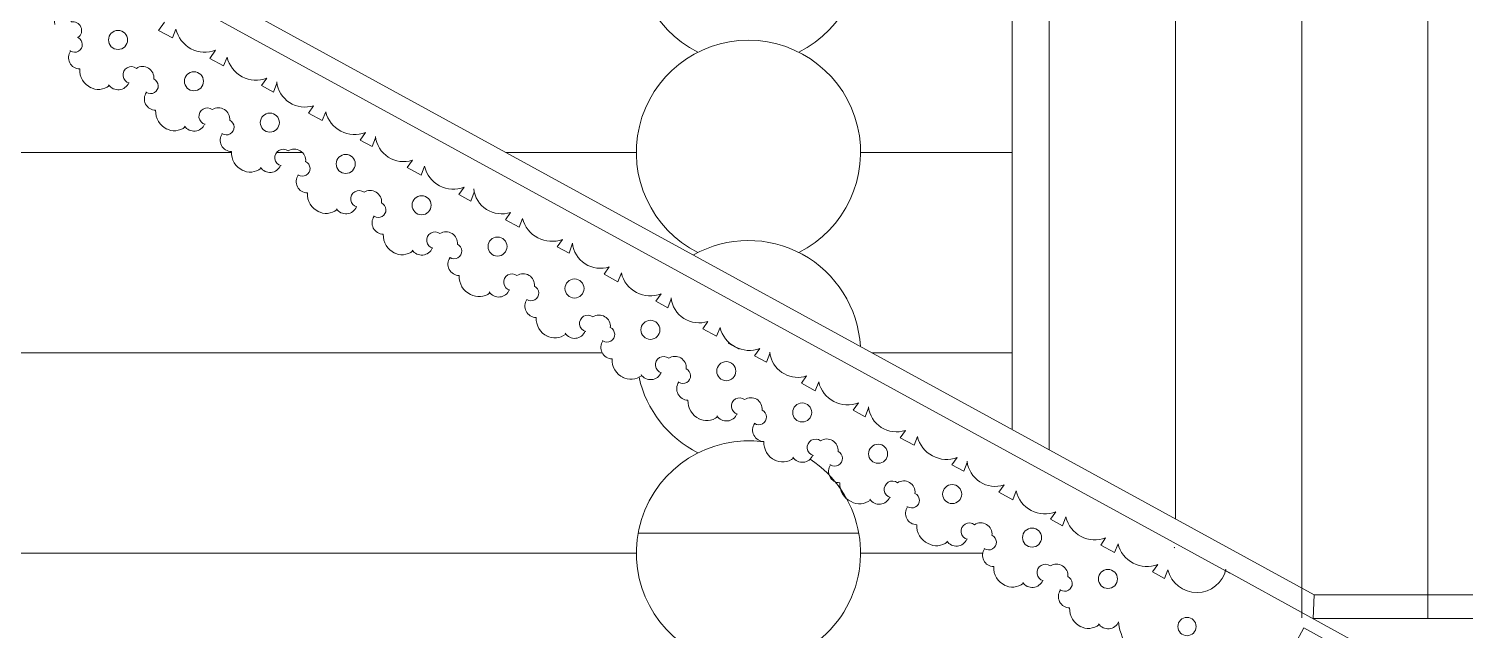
# Model space of a CAD drawing. Header units: millimetres. Extents: x 2399 to 111977, y 1313 to 59551.
# Drawn here: x 74309 to 77192, y 36641 to 37848 of the extents above; entities that cross this region are included whole.
import ezdxf

# ---------------------------------------------------------------- set-up
doc = ezdxf.new("R2010")
doc.units = ezdxf.units.MM
doc.layers.add('hatch1', color=7, linetype='Continuous', lineweight=20, true_color=0x6a6a6a)
doc.layers.add('main line', color=7, linetype='Continuous', lineweight=13)

msp = doc.modelspace()

# ---------------------------------------------------------------- linework, layer by layer
at = {"layer": 'hatch1', "color": 251, "linetype": 'Continuous', "lineweight": 20, "true_color": 0x6a6a6a}
for p, q in [((77187.9626, 36499.0772), (76710.8685, 36761.0339)), ((76868.084, 36645.8998), (76770.081, 36467.0399)), ((77046.8316, 36547.9584), (76867.7413, 36646.0876))]:
    msp.add_line(p, q, dxfattribs=at)
at = {"layer": 'main line', "color": 7, "linetype": 'Continuous', "lineweight": 13}
for p, q in [((76282.5956, 37044.1228), (76282.5956, 39157.9674)), ((76888.8966, 36712.5382), (74611.8019, 37957.876)), ((76356.9402, 37957.876), (76356.9402, 37003.4639)), ((76610.2328, 37957.876), (76610.2328, 36864.9388)), ((76863.5254, 37957.876), (76863.5254, 36666.3339)), ((77116.818, 37957.876), (77116.818, 36666.3339)), ((76719.4985, 36756.0317), (74599.1984, 37915.6189)), ((74569.5505, 37844.2696), (74581.2912, 37861.244)), ((74597.4012, 37829.3408), (74569.5505, 37844.2696)), ((74604.2587, 37846.9749), (74597.4012, 37829.3408)), ((74672.2393, 37788.0467), (74683.9799, 37805.021)), ((74700.09, 37773.1179), (74672.2393, 37788.0467)), ((74706.9475, 37790.752), (74700.09, 37773.1179)), ((74776.2167, 37733.9957), (74786.6687, 37748.7981)), ((74807.0461, 37738.5609), (74800.1886, 37720.9267)), ((74800.1886, 37720.9267), (74776.2167, 37733.9957)), ((74870.2926, 37678.7075), (74880.7446, 37693.5099)), ((74905.0008, 37681.4128), (74898.1433, 37663.7787)), ((74898.1433, 37663.7787), (74870.2926, 37678.7075)), ((74974.2701, 37624.6565), (74984.7221, 37639.4589)), ((74998.242, 37611.5876), (74974.2701, 37624.6565)), ((75005.0995, 37629.2217), (74998.242, 37611.5876)), ((74715.859, 37599.886), (71768.4252, 37599.886)), ((74857.9218, 37599.886), (74806.5618, 37599.886)), ((75528.285, 37599.886), (75266.3851, 37599.886)), ((76282.5956, 37599.886), (75978.285, 37599.886)), ((75068.346, 37569.3683), (75078.798, 37584.1707)), ((75096.1967, 37554.4395), (75068.346, 37569.3683)), ((75103.0542, 37572.0736), (75096.1967, 37554.4395)), ((75172.3235, 37515.3173), (75182.7755, 37530.1197)), ((75196.2954, 37502.2484), (75172.3235, 37515.3173)), ((75203.1529, 37519.8825), (75196.2954, 37502.2484)), ((75265.4833, 37464.6245), (75275.9353, 37479.4269)), ((75293.334, 37449.6957), (75265.4833, 37464.6245)), ((75300.1915, 37467.3298), (75293.334, 37449.6957)), ((75369.4608, 37410.5736), (75379.9127, 37425.3759)), ((75393.4327, 37397.5046), (75369.4608, 37410.5736)), ((75399.9505, 37417.6818), (75393.4327, 37397.5046)), ((75463.5367, 37355.2853), (75473.9886, 37370.0877)), ((75491.3874, 37340.3565), (75463.5367, 37355.2853)), ((75498.2449, 37357.9906), (75491.3874, 37340.3565)), ((75567.5142, 37301.2344), (75577.9661, 37316.0367)), ((75598.3435, 37305.7995), (75591.4861, 37288.1654)), ((75591.4861, 37288.1654), (75567.5142, 37301.2344)), ((75661.5901, 37245.9461), (75672.042, 37260.7485)), ((75696.2983, 37248.6514), (75689.4408, 37231.0173)), ((75689.4408, 37231.0173), (75661.5901, 37245.9461)), ((75459.6414, 37198.0305), (71024.6428, 37198.0305)), ((75712.4534, 37217.2999), (75734.5008, 37205.1944)), ((75765.5676, 37191.8952), (75776.0195, 37206.6975)), ((75789.5394, 37178.8262), (75765.5676, 37191.8952)), ((75796.3969, 37196.4603), (75789.5394, 37178.8262)), ((76282.5956, 37198.0305), (76001.1762, 37198.0305)), ((75859.6435, 37136.6069), (75870.0954, 37151.4093)), ((75887.4941, 37121.6781), (75859.6435, 37136.6069)), ((75894.3516, 37139.3122), (75887.4941, 37121.6781)), ((75963.6209, 37082.556), (75974.0729, 37097.3583)), ((75987.5928, 37069.487), (75963.6209, 37082.556)), ((75994.4503, 37087.1211), (75987.5928, 37069.487)), ((76057.6968, 37027.2677), (76068.1488, 37042.0701)), ((76085.5475, 37012.3389), (76057.6968, 37027.2677)), ((76092.405, 37029.9731), (76085.5475, 37012.3389)), ((76161.6743, 36973.2168), (76172.1263, 36988.0191)), ((76185.6462, 36960.1478), (76161.6743, 36973.2168)), ((76192.5037, 36977.7819), (76185.6462, 36960.1478)), ((76255.7502, 36917.9285), (76266.2022, 36932.7309)), ((76283.6009, 36902.9997), (76255.7502, 36917.9285)), ((76290.4584, 36920.6339), (76283.6009, 36902.9997)), ((76359.7277, 36863.8776), (76370.1796, 36878.68)), ((76383.6996, 36850.8086), (76359.7277, 36863.8776)), ((76390.5571, 36868.4427), (76383.6996, 36850.8086)), ((75531.804, 36835.8128), (75974.766, 36835.8128)), ((76460.2364, 36812.2011), (76470.0645, 36826.4064)), ((76494.9446, 36814.9064), (76488.0871, 36797.2722)), ((75528.285, 36796.1749), (70978.285, 36796.1749)), ((76223.3839, 36796.1749), (75978.285, 36796.1749)), ((76488.0871, 36797.2722), (76460.2364, 36812.2011)), ((76564.2139, 36758.1501), (76574.6659, 36772.9525)), ((76588.1858, 36745.0811), (76564.2139, 36758.1501)), ((76595.0433, 36762.7153), (76588.1858, 36745.0811)), ((77187.9626, 36499.0772), (76710.8685, 36761.0339)), ((76888.8966, 36712.5382), (76886.5017, 36664.5994)), ((76888.8966, 36712.5382), (81434.5347, 36712.5382)), ((76497.0491, 36647.8094), (76495.8422, 36658.0775)), ((76886.5017, 36664.5994), (81434.5347, 36664.5994))]:
    msp.add_line(p, q, dxfattribs=at)
at = {"layer": 'main line', "color": 7, "linetype": 'Continuous', "lineweight": 13, "flags": 128}
for points in [[(74361.6576, 37856.6652, -1.219803903), (74394.0089, 37861.5175, -0.816292411), (74407.701, 37829.9649)], [(74407.794, 37831.1657, -0.013266848), (74407.701, 37829.9649, -1.067465283), (74392.8275, 37803.1261, 0.60309642), (74411.2744, 37767.1675)], [(74407.701, 37829.9649, -1.067465283), (74392.8275, 37803.1261, 0.60309642), (74411.2744, 37767.1675)], [(74407.701, 37829.9649, -1.067465283), (74392.8275, 37803.1261, 0.60309642), (74411.2744, 37767.1675)], [(74407.701, 37829.9649, -1.067465283), (74392.8275, 37803.1261, 0.60309642), (74411.2744, 37767.1675)], [(74407.701, 37829.9649, -1.067465283), (74392.8275, 37803.1261, 0.60309642), (74411.2744, 37767.1675)], [(74407.701, 37829.9649, -1.067465283), (74392.8275, 37803.1261, 0.60309642), (74411.2744, 37767.1675)], [(74391.7754, 37803.6986, 0.017938026), (74392.6877, 37802.9245)], [(74391.7754, 37803.6986, 0.017938026), (74392.6877, 37802.9245)], [(74391.7754, 37803.6986, 0.017938026), (74392.6877, 37802.9245)], [(74391.7754, 37803.6986, 0.017938026), (74392.6877, 37802.9245)], [(74391.7754, 37803.6986, 0.017938026), (74392.6877, 37802.9245)], [(74391.7754, 37803.6986, 0.017938026), (74392.6877, 37802.9245)], [(74433.9076, 37729.4119, -0.304535594), (74411.2744, 37767.1675)], [(74433.9076, 37729.4119, -0.304535594), (74411.2744, 37767.1675)], [(74433.9076, 37729.4119, -0.304535594), (74411.2744, 37767.1675)], [(74433.9076, 37729.4119, -0.304535594), (74411.2744, 37767.1675)], [(74433.9076, 37729.4119, -0.304535594), (74411.2744, 37767.1675)], [(74433.9076, 37729.4119, -0.304535594), (74411.2744, 37767.1675)], [(74510.6257, 37739.0176, -1.219803903), (74524.9918, 37768.4075, -0.63216014), (74560.0174, 37747.0708, -1.067465283), (74545.1438, 37720.232, 0.60309642), (74563.5908, 37684.2734)], [(74510.6257, 37739.0176, -1.219803903), (74524.9918, 37768.4075, -0.63216014), (74560.0174, 37747.0708, -1.067465283), (74545.1438, 37720.232, 0.60309642), (74563.5908, 37684.2734)], [(74510.6257, 37739.0176, -1.219803903), (74524.9918, 37768.4075, -0.63216014), (74560.0174, 37747.0708, -1.067465283), (74545.1438, 37720.232, 0.60309642), (74563.5908, 37684.2734)], [(74510.6257, 37739.0176, -1.219803903), (74524.9918, 37768.4075, -0.63216014), (74560.0174, 37747.0708, -1.067465283), (74545.1438, 37720.232, 0.60309642), (74563.5908, 37684.2734)], [(74510.6257, 37739.0176, -1.219803903), (74524.9918, 37768.4075, -0.63216014), (74560.0174, 37747.0708, -1.067465283), (74545.1438, 37720.232, 0.60309642), (74563.5908, 37684.2734)], [(74510.6257, 37739.0176, -1.219803903), (74524.9918, 37768.4075, -0.63216014), (74560.0174, 37747.0708, -1.067465283), (74545.1438, 37720.232, 0.60309642), (74563.5908, 37684.2734)], [(74509.5737, 37739.5901, -0.60309642), (74469.3614, 37735.5552)], [(74509.5737, 37739.5901, -0.60309642), (74469.3614, 37735.5552)], [(74509.5737, 37739.5901, -0.60309642), (74469.3614, 37735.5552)], [(74509.5737, 37739.5901, -0.60309642), (74469.3614, 37735.5552)], [(74509.5737, 37739.5901, -0.60309642), (74469.3614, 37735.5552)], [(74509.5737, 37739.5901, -0.60309642), (74469.3614, 37735.5552)], [(74470.7478, 37733.6794, -0.304535594), (74431.7515, 37730.5853)], [(74470.7478, 37733.6794, -0.304535594), (74431.7515, 37730.5853)], [(74470.7478, 37733.6794, -0.304535594), (74431.7515, 37730.5853)], [(74470.7478, 37733.6794, -0.304535594), (74431.7515, 37730.5853)], [(74470.7478, 37733.6794, -0.304535594), (74431.7515, 37730.5853)], [(74470.7478, 37733.6794, -0.304535594), (74431.7515, 37730.5853)], [(74544.0918, 37720.8046, 0.017938026), (74545.0041, 37720.0304)], [(74544.0918, 37720.8046, 0.017938026), (74545.0041, 37720.0304)], [(74544.0918, 37720.8046, 0.017938026), (74545.0041, 37720.0304)], [(74544.0918, 37720.8046, 0.017938026), (74545.0041, 37720.0304)], [(74544.0918, 37720.8046, 0.017938026), (74545.0041, 37720.0304)], [(74544.0918, 37720.8046, 0.017938026), (74545.0041, 37720.0304)], [(74586.224, 37646.5179, -0.304535594), (74563.5908, 37684.2734)], [(74586.224, 37646.5179, -0.304535594), (74563.5908, 37684.2734)], [(74586.224, 37646.5179, -0.304535594), (74563.5908, 37684.2734)], [(74586.224, 37646.5179, -0.304535594), (74563.5908, 37684.2734)], [(74586.224, 37646.5179, -0.304535594), (74563.5908, 37684.2734)], [(74586.224, 37646.5179, -0.304535594), (74563.5908, 37684.2734)], [(74662.9421, 37656.1235, -1.219803903), (74677.3082, 37685.5134, -0.63216014), (74712.3338, 37664.1767, -1.067465283), (74697.4602, 37637.3379, 0.60309642), (74715.9072, 37601.3793)], [(74662.9421, 37656.1235, -1.219803903), (74677.3082, 37685.5134, -0.63216014), (74712.3338, 37664.1767, -1.067465283), (74697.4602, 37637.3379, 0.60309642), (74715.9072, 37601.3793)], [(74662.9421, 37656.1235, -1.219803903), (74677.3082, 37685.5134, -0.63216014), (74712.3338, 37664.1767, -1.067465283), (74697.4602, 37637.3379, 0.60309642), (74715.9072, 37601.3793)], [(74662.9421, 37656.1235, -1.219803903), (74677.3082, 37685.5134, -0.63216014), (74712.3338, 37664.1767, -1.067465283), (74697.4602, 37637.3379, 0.60309642), (74715.9072, 37601.3793)], [(74662.9421, 37656.1235, -1.219803903), (74677.3082, 37685.5134, -0.63216014), (74712.3338, 37664.1767, -1.067465283), (74697.4602, 37637.3379, 0.60309642), (74715.9072, 37601.3793)], [(74662.9421, 37656.1235, -1.219803903), (74677.3082, 37685.5134, -0.63216014), (74712.3338, 37664.1767, -1.067465283), (74697.4602, 37637.3379, 0.60309642), (74715.9072, 37601.3793)], [(74623.0642, 37650.7853, -0.304535594), (74584.0679, 37647.6913)], [(74623.0642, 37650.7853, -0.304535594), (74584.0679, 37647.6913)], [(74623.0642, 37650.7853, -0.304535594), (74584.0679, 37647.6913)], [(74623.0642, 37650.7853, -0.304535594), (74584.0679, 37647.6913)], [(74623.0642, 37650.7853, -0.304535594), (74584.0679, 37647.6913)], [(74623.0642, 37650.7853, -0.304535594), (74584.0679, 37647.6913)], [(74661.8901, 37656.696, -0.60309642), (74621.6778, 37652.6612)], [(74661.8901, 37656.696, -0.60309642), (74621.6778, 37652.6612)], [(74661.8901, 37656.696, -0.60309642), (74621.6778, 37652.6612)], [(74661.8901, 37656.696, -0.60309642), (74621.6778, 37652.6612)], [(74661.8901, 37656.696, -0.60309642), (74621.6778, 37652.6612)], [(74661.8901, 37656.696, -0.60309642), (74621.6778, 37652.6612)], [(74696.4082, 37637.9105, 0.017938026), (74697.3205, 37637.1363)], [(74696.4082, 37637.9105, 0.017938026), (74697.3205, 37637.1363)], [(74696.4082, 37637.9105, 0.017938026), (74697.3205, 37637.1363)], [(74696.4082, 37637.9105, 0.017938026), (74697.3205, 37637.1363)], [(74696.4082, 37637.9105, 0.017938026), (74697.3205, 37637.1363)], [(74696.4082, 37637.9105, 0.017938026), (74697.3205, 37637.1363)], [(74738.5404, 37563.6238, -0.304535594), (74715.9072, 37601.3793)], [(74738.5404, 37563.6238, -0.304535594), (74715.9072, 37601.3793)], [(74738.5404, 37563.6238, -0.304535594), (74715.9072, 37601.3793)], [(74738.5404, 37563.6238, -0.304535594), (74715.9072, 37601.3793)], [(74738.5404, 37563.6238, -0.304535594), (74715.9072, 37601.3793)], [(74738.5404, 37563.6238, -0.304535594), (74715.9072, 37601.3793)], [(74815.2585, 37573.2294, -1.219803903), (74829.6246, 37602.6193, -0.63216014), (74864.6502, 37581.2826, -1.067465283), (74849.7766, 37554.4439, 0.60309642), (74868.2236, 37518.4852)], [(74815.2585, 37573.2294, -1.219803903), (74829.6246, 37602.6193, -0.63216014), (74864.6502, 37581.2826, -1.067465283), (74849.7766, 37554.4439, 0.60309642), (74868.2236, 37518.4852)], [(74815.2585, 37573.2294, -1.219803903), (74829.6246, 37602.6193, -0.63216014), (74864.6502, 37581.2826, -1.067465283), (74849.7766, 37554.4439, 0.60309642), (74868.2236, 37518.4852)], [(74815.2585, 37573.2294, -1.219803903), (74829.6246, 37602.6193, -0.63216014), (74864.6502, 37581.2826, -1.067465283), (74849.7766, 37554.4439, 0.60309642), (74868.2236, 37518.4852)], [(74815.2585, 37573.2294, -1.219803903), (74829.6246, 37602.6193, -0.63216014), (74864.6502, 37581.2826, -1.067465283), (74849.7766, 37554.4439, 0.60309642), (74868.2236, 37518.4852)], [(74815.2585, 37573.2294, -1.219803903), (74829.6246, 37602.6193, -0.63216014), (74864.6502, 37581.2826, -1.067465283), (74849.7766, 37554.4439, 0.60309642), (74868.2236, 37518.4852)], [(74775.3805, 37567.8913, -0.304535594), (74736.3842, 37564.7972)], [(74775.3805, 37567.8913, -0.304535594), (74736.3842, 37564.7972)], [(74775.3805, 37567.8913, -0.304535594), (74736.3842, 37564.7972)], [(74775.3805, 37567.8913, -0.304535594), (74736.3842, 37564.7972)], [(74775.3805, 37567.8913, -0.304535594), (74736.3842, 37564.7972)], [(74775.3805, 37567.8913, -0.304535594), (74736.3842, 37564.7972)], [(74814.2065, 37573.8019, -0.60309642), (74773.9941, 37569.7671)], [(74814.2065, 37573.8019, -0.60309642), (74773.9941, 37569.7671)], [(74814.2065, 37573.8019, -0.60309642), (74773.9941, 37569.7671)], [(74814.2065, 37573.8019, -0.60309642), (74773.9941, 37569.7671)], [(74814.2065, 37573.8019, -0.60309642), (74773.9941, 37569.7671)], [(74814.2065, 37573.8019, -0.60309642), (74773.9941, 37569.7671)], [(74848.7246, 37555.0164, 0.017938026), (74849.6369, 37554.2423)], [(74848.7246, 37555.0164, 0.017938026), (74849.6369, 37554.2423)], [(74848.7246, 37555.0164, 0.017938026), (74849.6369, 37554.2423)], [(74848.7246, 37555.0164, 0.017938026), (74849.6369, 37554.2423)], [(74848.7246, 37555.0164, 0.017938026), (74849.6369, 37554.2423)], [(74848.7246, 37555.0164, 0.017938026), (74849.6369, 37554.2423)], [(74890.8567, 37480.7297, -0.304535594), (74868.2236, 37518.4852)], [(74890.8567, 37480.7297, -0.304535594), (74868.2236, 37518.4852)], [(74890.8567, 37480.7297, -0.304535594), (74868.2236, 37518.4852)], [(74890.8567, 37480.7297, -0.304535594), (74868.2236, 37518.4852)], [(74890.8567, 37480.7297, -0.304535594), (74868.2236, 37518.4852)], [(74890.8567, 37480.7297, -0.304535594), (74868.2236, 37518.4852)], [(74967.5749, 37490.3353, -1.219803903), (74981.941, 37519.7253, -0.63216014), (75016.9665, 37498.3885, -1.067465283), (75002.093, 37471.5498, 0.60309642), (75020.54, 37435.5912)], [(74967.5749, 37490.3353, -1.219803903), (74981.941, 37519.7253, -0.63216014), (75016.9665, 37498.3885, -1.067465283), (75002.093, 37471.5498, 0.60309642), (75020.54, 37435.5912)], [(74967.5749, 37490.3353, -1.219803903), (74981.941, 37519.7253, -0.63216014), (75016.9665, 37498.3885, -1.067465283), (75002.093, 37471.5498, 0.60309642), (75020.54, 37435.5912)], [(74967.5749, 37490.3353, -1.219803903), (74981.941, 37519.7253, -0.63216014), (75016.9665, 37498.3885, -1.067465283), (75002.093, 37471.5498, 0.60309642), (75020.54, 37435.5912)], [(74967.5749, 37490.3353, -1.219803903), (74981.941, 37519.7253, -0.63216014), (75016.9665, 37498.3885, -1.067465283), (75002.093, 37471.5498, 0.60309642), (75020.54, 37435.5912)], [(74967.5749, 37490.3353, -1.219803903), (74981.941, 37519.7253, -0.63216014), (75016.9665, 37498.3885, -1.067465283), (75002.093, 37471.5498, 0.60309642), (75020.54, 37435.5912)], [(74927.6969, 37484.9972, -0.304535594), (74888.7006, 37481.9031)], [(74927.6969, 37484.9972, -0.304535594), (74888.7006, 37481.9031)], [(74927.6969, 37484.9972, -0.304535594), (74888.7006, 37481.9031)], [(74927.6969, 37484.9972, -0.304535594), (74888.7006, 37481.9031)], [(74927.6969, 37484.9972, -0.304535594), (74888.7006, 37481.9031)], [(74927.6969, 37484.9972, -0.304535594), (74888.7006, 37481.9031)], [(74966.5229, 37490.9079, -0.60309642), (74926.3105, 37486.873)], [(74966.5229, 37490.9079, -0.60309642), (74926.3105, 37486.873)], [(74966.5229, 37490.9079, -0.60309642), (74926.3105, 37486.873)], [(74966.5229, 37490.9079, -0.60309642), (74926.3105, 37486.873)], [(74966.5229, 37490.9079, -0.60309642), (74926.3105, 37486.873)], [(74966.5229, 37490.9079, -0.60309642), (74926.3105, 37486.873)], [(75001.041, 37472.1223, 0.017938026), (75001.9533, 37471.3482)], [(75001.041, 37472.1223, 0.017938026), (75001.9533, 37471.3482)], [(75001.041, 37472.1223, 0.017938026), (75001.9533, 37471.3482)], [(75001.041, 37472.1223, 0.017938026), (75001.9533, 37471.3482)], [(75001.041, 37472.1223, 0.017938026), (75001.9533, 37471.3482)], [(75001.041, 37472.1223, 0.017938026), (75001.9533, 37471.3482)], [(75043.1731, 37397.8356, -0.304535594), (75020.54, 37435.5912)], [(75043.1731, 37397.8356, -0.304535594), (75020.54, 37435.5912)], [(75043.1731, 37397.8356, -0.304535594), (75020.54, 37435.5912)], [(75043.1731, 37397.8356, -0.304535594), (75020.54, 37435.5912)], [(75043.1731, 37397.8356, -0.304535594), (75020.54, 37435.5912)], [(75043.1731, 37397.8356, -0.304535594), (75020.54, 37435.5912)], [(75119.8913, 37407.4413, -1.219803903), (75134.2574, 37436.8312, -0.63216014), (75169.2829, 37415.4945, -1.067465283), (75154.4094, 37388.6557, 0.60309642), (75172.8563, 37352.6971)], [(75119.8913, 37407.4413, -1.219803903), (75134.2574, 37436.8312, -0.63216014), (75169.2829, 37415.4945, -1.067465283), (75154.4094, 37388.6557, 0.60309642), (75172.8563, 37352.6971)], [(75119.8913, 37407.4413, -1.219803903), (75134.2574, 37436.8312, -0.63216014), (75169.2829, 37415.4945, -1.067465283), (75154.4094, 37388.6557, 0.60309642), (75172.8563, 37352.6971)], [(75119.8913, 37407.4413, -1.219803903), (75134.2574, 37436.8312, -0.63216014), (75169.2829, 37415.4945, -1.067465283), (75154.4094, 37388.6557, 0.60309642), (75172.8563, 37352.6971)], [(75119.8913, 37407.4413, -1.219803903), (75134.2574, 37436.8312, -0.63216014), (75169.2829, 37415.4945, -1.067465283), (75154.4094, 37388.6557, 0.60309642), (75172.8563, 37352.6971)], [(75119.8913, 37407.4413, -1.219803903), (75134.2574, 37436.8312, -0.63216014), (75169.2829, 37415.4945, -1.067465283), (75154.4094, 37388.6557, 0.60309642), (75172.8563, 37352.6971)], [(75080.0133, 37402.1031, -0.304535594), (75041.017, 37399.009)], [(75080.0133, 37402.1031, -0.304535594), (75041.017, 37399.009)], [(75080.0133, 37402.1031, -0.304535594), (75041.017, 37399.009)], [(75080.0133, 37402.1031, -0.304535594), (75041.017, 37399.009)], [(75080.0133, 37402.1031, -0.304535594), (75041.017, 37399.009)], [(75080.0133, 37402.1031, -0.304535594), (75041.017, 37399.009)], [(75118.8393, 37408.0138, -0.60309642), (75078.6269, 37403.9789)], [(75118.8393, 37408.0138, -0.60309642), (75078.6269, 37403.9789)], [(75118.8393, 37408.0138, -0.60309642), (75078.6269, 37403.9789)], [(75118.8393, 37408.0138, -0.60309642), (75078.6269, 37403.9789)], [(75118.8393, 37408.0138, -0.60309642), (75078.6269, 37403.9789)], [(75118.8393, 37408.0138, -0.60309642), (75078.6269, 37403.9789)], [(75153.3574, 37389.2282, 0.017938026), (75154.2697, 37388.4541)], [(75153.3574, 37389.2282, 0.017938026), (75154.2697, 37388.4541)], [(75153.3574, 37389.2282, 0.017938026), (75154.2697, 37388.4541)], [(75153.3574, 37389.2282, 0.017938026), (75154.2697, 37388.4541)], [(75153.3574, 37389.2282, 0.017938026), (75154.2697, 37388.4541)], [(75153.3574, 37389.2282, 0.017938026), (75154.2697, 37388.4541)], [(75195.4895, 37314.9415, -0.304535594), (75172.8563, 37352.6971)], [(75195.4895, 37314.9415, -0.304535594), (75172.8563, 37352.6971)], [(75195.4895, 37314.9415, -0.304535594), (75172.8563, 37352.6971)], [(75195.4895, 37314.9415, -0.304535594), (75172.8563, 37352.6971)], [(75195.4895, 37314.9415, -0.304535594), (75172.8563, 37352.6971)], [(75195.4895, 37314.9415, -0.304535594), (75172.8563, 37352.6971)], [(75274.3638, 37323.3738, -1.219803903), (75288.7299, 37352.7637, -0.63216014), (75323.7554, 37331.427, -1.067465283), (75308.8819, 37304.5882, 0.60309642), (75327.3288, 37268.6296)], [(75274.3638, 37323.3738, -1.219803903), (75288.7299, 37352.7637, -0.63216014), (75323.7554, 37331.427, -1.067465283), (75308.8819, 37304.5882, 0.60309642), (75327.3288, 37268.6296)], [(75274.3638, 37323.3738, -1.219803903), (75288.7299, 37352.7637, -0.63216014), (75323.7554, 37331.427, -1.067465283), (75308.8819, 37304.5882, 0.60309642), (75327.3288, 37268.6296)], [(75274.3638, 37323.3738, -1.219803903), (75288.7299, 37352.7637, -0.63216014), (75323.7554, 37331.427, -1.067465283), (75308.8819, 37304.5882, 0.60309642), (75327.3288, 37268.6296)], [(75274.3638, 37323.3738, -1.219803903), (75288.7299, 37352.7637, -0.63216014), (75323.7554, 37331.427, -1.067465283), (75308.8819, 37304.5882, 0.60309642), (75327.3288, 37268.6296)], [(75274.3638, 37323.3738, -1.219803903), (75288.7299, 37352.7637, -0.63216014), (75323.7554, 37331.427, -1.067465283), (75308.8819, 37304.5882, 0.60309642), (75327.3288, 37268.6296)], [(75234.4858, 37318.0356, -0.304535594), (75195.4895, 37314.9415)], [(75234.4858, 37318.0356, -0.304535594), (75195.4895, 37314.9415)], [(75234.4858, 37318.0356, -0.304535594), (75195.4895, 37314.9415)], [(75234.4858, 37318.0356, -0.304535594), (75195.4895, 37314.9415)], [(75234.4858, 37318.0356, -0.304535594), (75195.4895, 37314.9415)], [(75234.4858, 37318.0356, -0.304535594), (75195.4895, 37314.9415)], [(75273.3118, 37323.9463, -0.60309642), (75233.0994, 37319.9114)], [(75273.3118, 37323.9463, -0.60309642), (75233.0994, 37319.9114)], [(75273.3118, 37323.9463, -0.60309642), (75233.0994, 37319.9114)], [(75273.3118, 37323.9463, -0.60309642), (75233.0994, 37319.9114)], [(75273.3118, 37323.9463, -0.60309642), (75233.0994, 37319.9114)], [(75273.3118, 37323.9463, -0.60309642), (75233.0994, 37319.9114)], [(75349.962, 37230.874, -0.304535594), (75327.3288, 37268.6296)], [(75349.962, 37230.874, -0.304535594), (75327.3288, 37268.6296)], [(75349.962, 37230.874, -0.304535594), (75327.3288, 37268.6296)], [(75349.962, 37230.874, -0.304535594), (75327.3288, 37268.6296)], [(75349.962, 37230.874, -0.304535594), (75327.3288, 37268.6296)], [(75349.962, 37230.874, -0.304535594), (75327.3288, 37268.6296)], [(75426.6801, 37240.4797, -1.219803903), (75441.0463, 37269.8696, -0.63216014), (75476.0718, 37248.5329, -1.067465283), (75461.1983, 37221.6941, 0.60309642), (75479.6452, 37185.7355)], [(75426.6801, 37240.4797, -1.219803903), (75441.0463, 37269.8696, -0.63216014), (75476.0718, 37248.5329, -1.067465283), (75461.1983, 37221.6941, 0.60309642), (75479.6452, 37185.7355)], [(75426.6801, 37240.4797, -1.219803903), (75441.0463, 37269.8696, -0.63216014), (75476.0718, 37248.5329, -1.067465283), (75461.1983, 37221.6941, 0.60309642), (75479.6452, 37185.7355)], [(75426.6801, 37240.4797, -1.219803903), (75441.0463, 37269.8696, -0.63216014), (75476.0718, 37248.5329, -1.067465283), (75461.1983, 37221.6941, 0.60309642), (75479.6452, 37185.7355)], [(75426.6801, 37240.4797, -1.219803903), (75441.0463, 37269.8696, -0.63216014), (75476.0718, 37248.5329, -1.067465283), (75461.1983, 37221.6941, 0.60309642), (75479.6452, 37185.7355)], [(75426.6801, 37240.4797, -1.219803903), (75441.0463, 37269.8696, -0.63216014), (75476.0718, 37248.5329, -1.067465283), (75461.1983, 37221.6941, 0.60309642), (75479.6452, 37185.7355)], [(75386.8022, 37235.1415, -0.304535594), (75347.8059, 37232.0474)], [(75386.8022, 37235.1415, -0.304535594), (75347.8059, 37232.0474)], [(75386.8022, 37235.1415, -0.304535594), (75347.8059, 37232.0474)], [(75386.8022, 37235.1415, -0.304535594), (75347.8059, 37232.0474)], [(75386.8022, 37235.1415, -0.304535594), (75347.8059, 37232.0474)], [(75386.8022, 37235.1415, -0.304535594), (75347.8059, 37232.0474)], [(75425.6281, 37241.0522, -0.60309642), (75385.4158, 37237.0173)], [(75425.6281, 37241.0522, -0.60309642), (75385.4158, 37237.0173)], [(75425.6281, 37241.0522, -0.60309642), (75385.4158, 37237.0173)], [(75425.6281, 37241.0522, -0.60309642), (75385.4158, 37237.0173)], [(75425.6281, 37241.0522, -0.60309642), (75385.4158, 37237.0173)], [(75425.6281, 37241.0522, -0.60309642), (75385.4158, 37237.0173)], [(75460.1462, 37222.2667, 0.017938026), (75461.0585, 37221.4925)], [(75460.1462, 37222.2667, 0.017938026), (75461.0585, 37221.4925)], [(75460.1462, 37222.2667, 0.017938026), (75461.0585, 37221.4925)], [(75460.1462, 37222.2667, 0.017938026), (75461.0585, 37221.4925)], [(75460.1462, 37222.2667, 0.017938026), (75461.0585, 37221.4925)], [(75460.1462, 37222.2667, 0.017938026), (75461.0585, 37221.4925)], [(75578.9965, 37157.5856, -1.219803903), (75593.3626, 37186.9755, -0.63216014), (75628.3882, 37165.6388, -1.067465283), (75613.5146, 37138.8, 0.60309642), (75631.9616, 37102.8414)], [(75578.9965, 37157.5856, -1.219803903), (75593.3626, 37186.9755, -0.63216014), (75628.3882, 37165.6388, -1.067465283), (75613.5146, 37138.8, 0.60309642), (75631.9616, 37102.8414)], [(75578.9965, 37157.5856, -1.219803903), (75593.3626, 37186.9755, -0.63216014), (75628.3882, 37165.6388, -1.067465283), (75613.5146, 37138.8, 0.60309642), (75631.9616, 37102.8414)], [(75578.9965, 37157.5856, -1.219803903), (75593.3626, 37186.9755, -0.63216014), (75628.3882, 37165.6388, -1.067465283), (75613.5146, 37138.8, 0.60309642), (75631.9616, 37102.8414)], [(75578.9965, 37157.5856, -1.219803903), (75593.3626, 37186.9755, -0.63216014), (75628.3882, 37165.6388, -1.067465283), (75613.5146, 37138.8, 0.60309642), (75631.9616, 37102.8414)], [(75578.9965, 37157.5856, -1.219803903), (75593.3626, 37186.9755, -0.63216014), (75628.3882, 37165.6388, -1.067465283), (75613.5146, 37138.8, 0.60309642), (75631.9616, 37102.8414)], [(75502.2784, 37147.98, -0.304535594), (75479.6452, 37185.7355)], [(75502.2784, 37147.98, -0.304535594), (75479.6452, 37185.7355)], [(75502.2784, 37147.98, -0.304535594), (75479.6452, 37185.7355)], [(75502.2784, 37147.98, -0.304535594), (75479.6452, 37185.7355)], [(75502.2784, 37147.98, -0.304535594), (75479.6452, 37185.7355)], [(75502.2784, 37147.98, -0.304535594), (75479.6452, 37185.7355)], [(75539.1186, 37152.2474, -0.304535594), (75500.1223, 37149.1534)], [(75539.1186, 37152.2474, -0.304535594), (75500.1223, 37149.1534)], [(75539.1186, 37152.2474, -0.304535594), (75500.1223, 37149.1534)], [(75539.1186, 37152.2474, -0.304535594), (75500.1223, 37149.1534)], [(75539.1186, 37152.2474, -0.304535594), (75500.1223, 37149.1534)], [(75539.1186, 37152.2474, -0.304535594), (75500.1223, 37149.1534)], [(75577.9445, 37158.1581, -0.60309642), (75537.7322, 37154.1233)], [(75577.9445, 37158.1581, -0.60309642), (75537.7322, 37154.1233)], [(75577.9445, 37158.1581, -0.60309642), (75537.7322, 37154.1233)], [(75577.9445, 37158.1581, -0.60309642), (75537.7322, 37154.1233)], [(75577.9445, 37158.1581, -0.60309642), (75537.7322, 37154.1233)], [(75577.9445, 37158.1581, -0.60309642), (75537.7322, 37154.1233)], [(75612.4626, 37139.3726, 0.017938026), (75613.3749, 37138.5984)], [(75612.4626, 37139.3726, 0.017938026), (75613.3749, 37138.5984)], [(75612.4626, 37139.3726, 0.017938026), (75613.3749, 37138.5984)], [(75612.4626, 37139.3726, 0.017938026), (75613.3749, 37138.5984)], [(75612.4626, 37139.3726, 0.017938026), (75613.3749, 37138.5984)], [(75612.4626, 37139.3726, 0.017938026), (75613.3749, 37138.5984)], [(75654.5948, 37065.0859, -0.304535594), (75631.9616, 37102.8414)], [(75654.5948, 37065.0859, -0.304535594), (75631.9616, 37102.8414)], [(75654.5948, 37065.0859, -0.304535594), (75631.9616, 37102.8414)], [(75654.5948, 37065.0859, -0.304535594), (75631.9616, 37102.8414)], [(75654.5948, 37065.0859, -0.304535594), (75631.9616, 37102.8414)], [(75654.5948, 37065.0859, -0.304535594), (75631.9616, 37102.8414)], [(75731.3129, 37074.6915, -1.219803903), (75745.679, 37104.0814, -0.63216014), (75780.7046, 37082.7447, -1.067465283), (75765.831, 37055.906, 0.60309642), (75784.278, 37019.9473)], [(75731.3129, 37074.6915, -1.219803903), (75745.679, 37104.0814, -0.63216014), (75780.7046, 37082.7447, -1.067465283), (75765.831, 37055.906, 0.60309642), (75784.278, 37019.9473)], [(75731.3129, 37074.6915, -1.219803903), (75745.679, 37104.0814, -0.63216014), (75780.7046, 37082.7447, -1.067465283), (75765.831, 37055.906, 0.60309642), (75784.278, 37019.9473)], [(75731.3129, 37074.6915, -1.219803903), (75745.679, 37104.0814, -0.63216014), (75780.7046, 37082.7447, -1.067465283), (75765.831, 37055.906, 0.60309642), (75784.278, 37019.9473)], [(75731.3129, 37074.6915, -1.219803903), (75745.679, 37104.0814, -0.63216014), (75780.7046, 37082.7447, -1.067465283), (75765.831, 37055.906, 0.60309642), (75784.278, 37019.9473)], [(75731.3129, 37074.6915, -1.219803903), (75745.679, 37104.0814, -0.63216014), (75780.7046, 37082.7447, -1.067465283), (75765.831, 37055.906, 0.60309642), (75784.278, 37019.9473)], [(75730.2609, 37075.264, -0.60309642), (75690.0486, 37071.2292)], [(75730.2609, 37075.264, -0.60309642), (75690.0486, 37071.2292)], [(75730.2609, 37075.264, -0.60309642), (75690.0486, 37071.2292)], [(75730.2609, 37075.264, -0.60309642), (75690.0486, 37071.2292)], [(75730.2609, 37075.264, -0.60309642), (75690.0486, 37071.2292)], [(75730.2609, 37075.264, -0.60309642), (75690.0486, 37071.2292)], [(75691.435, 37069.3534, -0.304535594), (75652.4387, 37066.2593)], [(75691.435, 37069.3534, -0.304535594), (75652.4387, 37066.2593)], [(75691.435, 37069.3534, -0.304535594), (75652.4387, 37066.2593)], [(75691.435, 37069.3534, -0.304535594), (75652.4387, 37066.2593)], [(75691.435, 37069.3534, -0.304535594), (75652.4387, 37066.2593)], [(75691.435, 37069.3534, -0.304535594), (75652.4387, 37066.2593)], [(75764.779, 37056.4785, 0.017938026), (75765.6913, 37055.7044)], [(75764.779, 37056.4785, 0.017938026), (75765.6913, 37055.7044)], [(75764.779, 37056.4785, 0.017938026), (75765.6913, 37055.7044)], [(75764.779, 37056.4785, 0.017938026), (75765.6913, 37055.7044)], [(75764.779, 37056.4785, 0.017938026), (75765.6913, 37055.7044)], [(75764.779, 37056.4785, 0.017938026), (75765.6913, 37055.7044)], [(75806.9112, 36982.1918, -0.304535594), (75784.278, 37019.9473)], [(75806.9112, 36982.1918, -0.304535594), (75784.278, 37019.9473)], [(75806.9112, 36982.1918, -0.304535594), (75784.278, 37019.9473)], [(75806.9112, 36982.1918, -0.304535594), (75784.278, 37019.9473)], [(75806.9112, 36982.1918, -0.304535594), (75784.278, 37019.9473)], [(75806.9112, 36982.1918, -0.304535594), (75784.278, 37019.9473)], [(75883.6293, 36991.7974, -1.219803903), (75897.9954, 37021.1874, -0.63216014), (75933.021, 36999.8506, -1.067465283), (75918.1474, 36973.0119, 0.60309642), (75936.5944, 36937.0533)], [(75883.6293, 36991.7974, -1.219803903), (75897.9954, 37021.1874, -0.63216014), (75933.021, 36999.8506, -1.067465283), (75918.1474, 36973.0119, 0.60309642), (75936.5944, 36937.0533)], [(75883.6293, 36991.7974, -1.219803903), (75897.9954, 37021.1874, -0.63216014), (75933.021, 36999.8506, -1.067465283), (75918.1474, 36973.0119, 0.60309642), (75936.5944, 36937.0533)], [(75883.6293, 36991.7974, -1.219803903), (75897.9954, 37021.1874, -0.63216014), (75933.021, 36999.8506, -1.067465283), (75918.1474, 36973.0119, 0.60309642), (75936.5944, 36937.0533)], [(75883.6293, 36991.7974, -1.219803903), (75897.9954, 37021.1874, -0.63216014), (75933.021, 36999.8506, -1.067465283), (75918.1474, 36973.0119, 0.60309642), (75936.5944, 36937.0533)], [(75883.6293, 36991.7974, -1.219803903), (75897.9954, 37021.1874, -0.63216014), (75933.021, 36999.8506, -1.067465283), (75918.1474, 36973.0119, 0.60309642), (75936.5944, 36937.0533)], [(75882.5773, 36992.37, -0.60309642), (75842.3649, 36988.3351)], [(75882.5773, 36992.37, -0.60309642), (75842.3649, 36988.3351)], [(75882.5773, 36992.37, -0.60309642), (75842.3649, 36988.3351)], [(75882.5773, 36992.37, -0.60309642), (75842.3649, 36988.3351)], [(75882.5773, 36992.37, -0.60309642), (75842.3649, 36988.3351)], [(75882.5773, 36992.37, -0.60309642), (75842.3649, 36988.3351)], [(75843.7513, 36986.4593, -0.304535594), (75804.755, 36983.3652)], [(75843.7513, 36986.4593, -0.304535594), (75804.755, 36983.3652)], [(75843.7513, 36986.4593, -0.304535594), (75804.755, 36983.3652)], [(75843.7513, 36986.4593, -0.304535594), (75804.755, 36983.3652)], [(75843.7513, 36986.4593, -0.304535594), (75804.755, 36983.3652)], [(75843.7513, 36986.4593, -0.304535594), (75804.755, 36983.3652)], [(75917.0954, 36973.5844, 0.017938026), (75918.0077, 36972.8103)], [(75917.0954, 36973.5844, 0.017938026), (75918.0077, 36972.8103)], [(75917.0954, 36973.5844, 0.017938026), (75918.0077, 36972.8103)], [(75917.0954, 36973.5844, 0.017938026), (75918.0077, 36972.8103)], [(75917.0954, 36973.5844, 0.017938026), (75918.0077, 36972.8103)], [(75917.0954, 36973.5844, 0.017938026), (75918.0077, 36972.8103)], [(75959.2275, 36899.2977, -0.304535594), (75936.5944, 36937.0533)], [(75959.2275, 36899.2977, -0.304535594), (75936.5944, 36937.0533)], [(75959.2275, 36899.2977, -0.304535594), (75936.5944, 36937.0533)], [(75959.2275, 36899.2977, -0.304535594), (75936.5944, 36937.0533)], [(75959.2275, 36899.2977, -0.304535594), (75936.5944, 36937.0533)], [(75959.2275, 36899.2977, -0.304535594), (75936.5944, 36937.0533)], [(76038.1018, 36907.7299, -1.219803903), (76052.4679, 36937.1199, -0.63216014), (76087.4934, 36915.7832, -1.067465283), (76072.6199, 36888.9444, 0.60309642), (76091.0669, 36852.9858)], [(76038.1018, 36907.7299, -1.219803903), (76052.4679, 36937.1199, -0.63216014), (76087.4934, 36915.7832, -1.067465283), (76072.6199, 36888.9444, 0.60309642), (76091.0669, 36852.9858)], [(76038.1018, 36907.7299, -1.219803903), (76052.4679, 36937.1199, -0.63216014), (76087.4934, 36915.7832, -1.067465283), (76072.6199, 36888.9444, 0.60309642), (76091.0669, 36852.9858)], [(76038.1018, 36907.7299, -1.219803903), (76052.4679, 36937.1199, -0.63216014), (76087.4934, 36915.7832, -1.067465283), (76072.6199, 36888.9444, 0.60309642), (76091.0669, 36852.9858)], [(76038.1018, 36907.7299, -1.219803903), (76052.4679, 36937.1199, -0.63216014), (76087.4934, 36915.7832, -1.067465283), (76072.6199, 36888.9444, 0.60309642), (76091.0669, 36852.9858)], [(76038.1018, 36907.7299, -1.219803903), (76052.4679, 36937.1199, -0.63216014), (76087.4934, 36915.7832, -1.067465283), (76072.6199, 36888.9444, 0.60309642), (76091.0669, 36852.9858)], [(75998.2238, 36902.3918, -0.304535594), (75959.2275, 36899.2977)], [(75998.2238, 36902.3918, -0.304535594), (75959.2275, 36899.2977)], [(75998.2238, 36902.3918, -0.304535594), (75959.2275, 36899.2977)], [(75998.2238, 36902.3918, -0.304535594), (75959.2275, 36899.2977)], [(75998.2238, 36902.3918, -0.304535594), (75959.2275, 36899.2977)], [(75998.2238, 36902.3918, -0.304535594), (75959.2275, 36899.2977)], [(76037.0498, 36908.3025, -0.60309642), (75996.8374, 36904.2676)], [(76037.0498, 36908.3025, -0.60309642), (75996.8374, 36904.2676)], [(76037.0498, 36908.3025, -0.60309642), (75996.8374, 36904.2676)], [(76037.0498, 36908.3025, -0.60309642), (75996.8374, 36904.2676)], [(76037.0498, 36908.3025, -0.60309642), (75996.8374, 36904.2676)], [(76037.0498, 36908.3025, -0.60309642), (75996.8374, 36904.2676)], [(76071.5679, 36889.5169, 0.017938026), (76072.4802, 36888.7428)], [(76071.5679, 36889.5169, 0.017938026), (76072.4802, 36888.7428)], [(76071.5679, 36889.5169, 0.017938026), (76072.4802, 36888.7428)], [(76071.5679, 36889.5169, 0.017938026), (76072.4802, 36888.7428)], [(76071.5679, 36889.5169, 0.017938026), (76072.4802, 36888.7428)], [(76071.5679, 36889.5169, 0.017938026), (76072.4802, 36888.7428)], [(76113.7, 36815.2302, -0.304535594), (76091.0669, 36852.9858)], [(76113.7, 36815.2302, -0.304535594), (76091.0669, 36852.9858)], [(76113.7, 36815.2302, -0.304535594), (76091.0669, 36852.9858)], [(76113.7, 36815.2302, -0.304535594), (76091.0669, 36852.9858)], [(76113.7, 36815.2302, -0.304535594), (76091.0669, 36852.9858)], [(76113.7, 36815.2302, -0.304535594), (76091.0669, 36852.9858)], [(76192.5743, 36823.6625, -1.219803903), (76206.9404, 36853.0524, -0.63216014), (76241.9659, 36831.7157, -1.067465283), (76227.0924, 36804.8769, 0.60309642), (76245.5394, 36768.9183)], [(76192.5743, 36823.6625, -1.219803903), (76206.9404, 36853.0524, -0.63216014), (76241.9659, 36831.7157, -1.067465283), (76227.0924, 36804.8769, 0.60309642), (76245.5394, 36768.9183)], [(76192.5743, 36823.6625, -1.219803903), (76206.9404, 36853.0524, -0.63216014), (76241.9659, 36831.7157, -1.067465283), (76227.0924, 36804.8769, 0.60309642), (76245.5394, 36768.9183)], [(76192.5743, 36823.6625, -1.219803903), (76206.9404, 36853.0524, -0.63216014), (76241.9659, 36831.7157, -1.067465283), (76227.0924, 36804.8769, 0.60309642), (76245.5394, 36768.9183)], [(76192.5743, 36823.6625, -1.219803903), (76206.9404, 36853.0524, -0.63216014), (76241.9659, 36831.7157, -1.067465283), (76227.0924, 36804.8769, 0.60309642), (76245.5394, 36768.9183)], [(76192.5743, 36823.6625, -1.219803903), (76206.9404, 36853.0524, -0.63216014), (76241.9659, 36831.7157, -1.067465283), (76227.0924, 36804.8769, 0.60309642), (76245.5394, 36768.9183)], [(76152.6963, 36818.3243, -0.304535594), (76113.7, 36815.2302)], [(76152.6963, 36818.3243, -0.304535594), (76113.7, 36815.2302)], [(76152.6963, 36818.3243, -0.304535594), (76113.7, 36815.2302)], [(76152.6963, 36818.3243, -0.304535594), (76113.7, 36815.2302)], [(76152.6963, 36818.3243, -0.304535594), (76113.7, 36815.2302)], [(76152.6963, 36818.3243, -0.304535594), (76113.7, 36815.2302)], [(76191.5223, 36824.235, -0.60309642), (76151.3099, 36820.2001)], [(76191.5223, 36824.235, -0.60309642), (76151.3099, 36820.2001)], [(76191.5223, 36824.235, -0.60309642), (76151.3099, 36820.2001)], [(76191.5223, 36824.235, -0.60309642), (76151.3099, 36820.2001)], [(76191.5223, 36824.235, -0.60309642), (76151.3099, 36820.2001)], [(76191.5223, 36824.235, -0.60309642), (76151.3099, 36820.2001)], [(76226.0404, 36805.4494, 0.017938026), (76226.9527, 36804.6753)], [(76226.0404, 36805.4494, 0.017938026), (76226.9527, 36804.6753)], [(76226.0404, 36805.4494, 0.017938026), (76226.9527, 36804.6753)], [(76226.0404, 36805.4494, 0.017938026), (76226.9527, 36804.6753)], [(76226.0404, 36805.4494, 0.017938026), (76226.9527, 36804.6753)], [(76226.0404, 36805.4494, 0.017938026), (76226.9527, 36804.6753)], [(76607.8262, 36806.8022, 0.017938026), (76608.8822, 36807.3647)], [(76607.8262, 36806.8022, 0.017938026), (76608.8822, 36807.3647)], [(76607.8262, 36806.8022, 0.017938026), (76608.8822, 36807.3647)], [(76607.8262, 36806.8022, 0.017938026), (76608.8822, 36807.3647)], [(76607.8262, 36806.8022, 0.017938026), (76608.8822, 36807.3647)], [(76607.8262, 36806.8022, 0.017938026), (76608.8822, 36807.3647)], [(76268.1725, 36731.1627, -0.304535594), (76245.5394, 36768.9183)], [(76268.1725, 36731.1627, -0.304535594), (76245.5394, 36768.9183)], [(76268.1725, 36731.1627, -0.304535594), (76245.5394, 36768.9183)], [(76268.1725, 36731.1627, -0.304535594), (76245.5394, 36768.9183)], [(76268.1725, 36731.1627, -0.304535594), (76245.5394, 36768.9183)], [(76268.1725, 36731.1627, -0.304535594), (76245.5394, 36768.9183)], [(76344.8907, 36740.7684, -1.219803903), (76359.2568, 36770.1583, -0.63216014), (76394.2823, 36748.8216, -1.067465283), (76379.4088, 36721.9828, 0.60309642), (76397.8557, 36686.0242)], [(76344.8907, 36740.7684, -1.219803903), (76359.2568, 36770.1583, -0.63216014), (76394.2823, 36748.8216, -1.067465283), (76379.4088, 36721.9828, 0.60309642), (76397.8557, 36686.0242)], [(76344.8907, 36740.7684, -1.219803903), (76359.2568, 36770.1583, -0.63216014), (76394.2823, 36748.8216, -1.067465283), (76379.4088, 36721.9828, 0.60309642), (76397.8557, 36686.0242)], [(76344.8907, 36740.7684, -1.219803903), (76359.2568, 36770.1583, -0.63216014), (76394.2823, 36748.8216, -1.067465283), (76379.4088, 36721.9828, 0.60309642), (76397.8557, 36686.0242)], [(76344.8907, 36740.7684, -1.219803903), (76359.2568, 36770.1583, -0.63216014), (76394.2823, 36748.8216, -1.067465283), (76379.4088, 36721.9828, 0.60309642), (76397.8557, 36686.0242)], [(76344.8907, 36740.7684, -1.219803903), (76359.2568, 36770.1583, -0.63216014), (76394.2823, 36748.8216, -1.067465283), (76379.4088, 36721.9828, 0.60309642), (76397.8557, 36686.0242)], [(76305.0127, 36735.4302, -0.304535594), (76266.0164, 36732.3361)], [(76305.0127, 36735.4302, -0.304535594), (76266.0164, 36732.3361)], [(76305.0127, 36735.4302, -0.304535594), (76266.0164, 36732.3361)], [(76305.0127, 36735.4302, -0.304535594), (76266.0164, 36732.3361)], [(76305.0127, 36735.4302, -0.304535594), (76266.0164, 36732.3361)], [(76305.0127, 36735.4302, -0.304535594), (76266.0164, 36732.3361)], [(76343.8387, 36741.3409, -0.60309642), (76303.6263, 36737.306)], [(76343.8387, 36741.3409, -0.60309642), (76303.6263, 36737.306)], [(76343.8387, 36741.3409, -0.60309642), (76303.6263, 36737.306)], [(76343.8387, 36741.3409, -0.60309642), (76303.6263, 36737.306)], [(76343.8387, 36741.3409, -0.60309642), (76303.6263, 36737.306)], [(76343.8387, 36741.3409, -0.60309642), (76303.6263, 36737.306)], [(76378.3568, 36722.5554, 0.017938026), (76379.2691, 36721.7812)], [(76378.3568, 36722.5554, 0.017938026), (76379.2691, 36721.7812)], [(76378.3568, 36722.5554, 0.017938026), (76379.2691, 36721.7812)], [(76378.3568, 36722.5554, 0.017938026), (76379.2691, 36721.7812)], [(76378.3568, 36722.5554, 0.017938026), (76379.2691, 36721.7812)], [(76378.3568, 36722.5554, 0.017938026), (76379.2691, 36721.7812)], [(76420.4889, 36648.2686, -0.304535594), (76397.8557, 36686.0242)], [(76420.4889, 36648.2686, -0.304535594), (76397.8557, 36686.0242)], [(76420.4889, 36648.2686, -0.304535594), (76397.8557, 36686.0242)], [(76420.4889, 36648.2686, -0.304535594), (76397.8557, 36686.0242)], [(76420.4889, 36648.2686, -0.304535594), (76397.8557, 36686.0242)], [(76420.4889, 36648.2686, -0.304535594), (76397.8557, 36686.0242)], [(76457.3291, 36652.5361, -0.304535594), (76418.3328, 36649.4421)], [(76457.3291, 36652.5361, -0.304535594), (76418.3328, 36649.4421)], [(76457.3291, 36652.5361, -0.304535594), (76418.3328, 36649.4421)], [(76457.3291, 36652.5361, -0.304535594), (76418.3328, 36649.4421)], [(76457.3291, 36652.5361, -0.304535594), (76418.3328, 36649.4421)], [(76457.3291, 36652.5361, -0.304535594), (76418.3328, 36649.4421)], [(76496.155, 36658.4468, -0.60309642), (76455.9427, 36654.4119)], [(76496.155, 36658.4468, -0.60309642), (76455.9427, 36654.4119)], [(76496.155, 36658.4468, -0.60309642), (76455.9427, 36654.4119)], [(76496.155, 36658.4468, -0.60309642), (76455.9427, 36654.4119)], [(76496.155, 36658.4468, -0.60309642), (76455.9427, 36654.4119)], [(76496.155, 36658.4468, -0.60309642), (76455.9427, 36654.4119)]]:
    msp.add_lwpolyline(points, format="xyb", dxfattribs=at)
at = {"layer": 'main line', "color": 7, "linetype": 'Continuous', "lineweight": 13}
for centre, radius in [((74488.1831, 37825.3621), 19.1338), ((74488.1831, 37825.3621), 19.1338), ((74488.1831, 37825.3621), 19.1338), ((74488.1831, 37825.3621), 19.1338), ((74488.1831, 37825.3621), 19.1338), ((74488.1831, 37825.3621), 19.1338), ((74640.4995, 37742.468), 19.1338), ((74640.4995, 37742.468), 19.1338), ((74640.4995, 37742.468), 19.1338), ((74640.4995, 37742.468), 19.1338), ((74640.4995, 37742.468), 19.1338), ((74640.4995, 37742.468), 19.1338), ((74792.8159, 37659.5739), 19.1338), ((74792.8159, 37659.5739), 19.1338), ((74792.8159, 37659.5739), 19.1338), ((74792.8159, 37659.5739), 19.1338), ((74792.8159, 37659.5739), 19.1338), ((74792.8159, 37659.5739), 19.1338), ((74945.1323, 37576.6798), 19.1338), ((74945.1323, 37576.6798), 19.1338), ((74945.1323, 37576.6798), 19.1338), ((74945.1323, 37576.6798), 19.1338), ((74945.1323, 37576.6798), 19.1338), ((74945.1323, 37576.6798), 19.1338), ((75097.4487, 37493.7857), 19.1338), ((75097.4487, 37493.7857), 19.1338), ((75097.4487, 37493.7857), 19.1338), ((75097.4487, 37493.7857), 19.1338), ((75097.4487, 37493.7857), 19.1338), ((75097.4487, 37493.7857), 19.1338), ((75249.7651, 37410.8916), 19.1338), ((75249.7651, 37410.8916), 19.1338), ((75249.7651, 37410.8916), 19.1338), ((75249.7651, 37410.8916), 19.1338), ((75249.7651, 37410.8916), 19.1338), ((75249.7651, 37410.8916), 19.1338), ((75404.2376, 37326.8242), 19.1338), ((75404.2376, 37326.8242), 19.1338), ((75404.2376, 37326.8242), 19.1338), ((75404.2376, 37326.8242), 19.1338), ((75404.2376, 37326.8242), 19.1338), ((75404.2376, 37326.8242), 19.1338), ((75556.5539, 37243.9301), 19.1338), ((75556.5539, 37243.9301), 19.1338), ((75556.5539, 37243.9301), 19.1338), ((75556.5539, 37243.9301), 19.1338), ((75556.5539, 37243.9301), 19.1338), ((75556.5539, 37243.9301), 19.1338), ((75708.8703, 37161.036), 19.1338), ((75708.8703, 37161.036), 19.1338), ((75708.8703, 37161.036), 19.1338), ((75708.8703, 37161.036), 19.1338), ((75708.8703, 37161.036), 19.1338), ((75708.8703, 37161.036), 19.1338), ((75861.1867, 37078.1419), 19.1338), ((75861.1867, 37078.1419), 19.1338), ((75861.1867, 37078.1419), 19.1338), ((75861.1867, 37078.1419), 19.1338), ((75861.1867, 37078.1419), 19.1338), ((75861.1867, 37078.1419), 19.1338), ((76013.5031, 36995.2478), 19.1338), ((76013.5031, 36995.2478), 19.1338), ((76013.5031, 36995.2478), 19.1338), ((76013.5031, 36995.2478), 19.1338), ((76013.5031, 36995.2478), 19.1338), ((76013.5031, 36995.2478), 19.1338), ((76162.0653, 36914.3968), 19.1338), ((76162.0653, 36914.3968), 19.1338), ((76162.0653, 36914.3968), 19.1338), ((76162.0653, 36914.3968), 19.1338), ((76162.0653, 36914.3968), 19.1338), ((76162.0653, 36914.3968), 19.1338), ((76322.4481, 36827.1129), 19.1338), ((76322.4481, 36827.1129), 19.1338), ((76322.4481, 36827.1129), 19.1338), ((76322.4481, 36827.1129), 19.1338), ((76322.4481, 36827.1129), 19.1338), ((76322.4481, 36827.1129), 19.1338), ((76474.7645, 36744.2188), 19.1338), ((76474.7645, 36744.2188), 19.1338), ((76474.7645, 36744.2188), 19.1338), ((76474.7645, 36744.2188), 19.1338), ((76474.7645, 36744.2188), 19.1338), ((76474.7645, 36744.2188), 19.1338), ((76633.475, 36648.6912), 18.3294)]:
    msp.add_circle(centre, radius, dxfattribs=at)
for centre, radius, start, end in [((75753.285, 38001.7415), 225, 296.7457516, 243.2542484), ((74662.3828, 37860.7024), 59.7232, 193.2883789, 291.1997699), ((75753.285, 37599.886), 225, 296.7457516, 243.2542484), ((74765.0716, 37804.4795), 59.7232, 193.2883789, 291.1997699), ((74863.0263, 37747.3314), 56.663, 186.3098036, 288.2218023), ((74963.1249, 37695.1403), 59.7232, 193.2883789, 291.1997699), ((75061.0797, 37637.9922), 56.663, 186.3098036, 288.2218023), ((75161.1783, 37585.8011), 59.7232, 193.2883789, 291.1997699), ((75258.2169, 37533.2485), 56.663, 186.3098036, 288.2218023), ((75358.3156, 37481.0573), 59.7232, 193.2883789, 291.1997699), ((75753.285, 37198.0305), 225, 3.2397756, 119.4119303), ((75456.2703, 37423.9093), 56.663, 186.3098036, 288.2218023), ((75556.369, 37371.7182), 59.7232, 193.2883789, 291.1997699), ((75654.3237, 37314.5701), 56.663, 186.3098036, 288.2218023), ((75754.4224, 37262.379), 59.7232, 193.2883789, 291.1997699), ((75852.3771, 37205.2309), 56.663, 186.3098036, 194.768769), ((75852.3771, 37205.2309), 56.663, 194.768769, 288.2218023), ((75753.285, 37198.0305), 225, 192.654614, 243.2542484), ((75952.4757, 37153.0398), 59.7232, 193.2883789, 291.1997699), ((76050.4305, 37095.8917), 56.663, 186.3098036, 288.2218023), ((75753.285, 36796.1749), 225, 82.0918283, 243.2542484), ((76150.5291, 37043.7006), 59.7232, 193.2883789, 291.1997699), ((75753.285, 36796.1749), 225, 239.8818769, 56.6727034), ((76248.4838, 36986.5525), 56.663, 186.3098036, 288.2218023), ((76348.5825, 36934.3614), 59.7232, 193.2883789, 291.1997699), ((76448.6812, 36882.1702), 59.7232, 193.2883789, 290.9799679), ((76553.0687, 36828.6339), 59.7232, 193.2883789, 291.1997699), ((76653.1674, 36776.4428), 59.7232, 193.2883789, 347.6134714), ((76652.1833, 36688.1074), 160.2827, 194.5614739, 233.9284857)]:
    msp.add_arc(centre, radius, start, end, dxfattribs=at)

doc.saveas('drawing.dxf')
